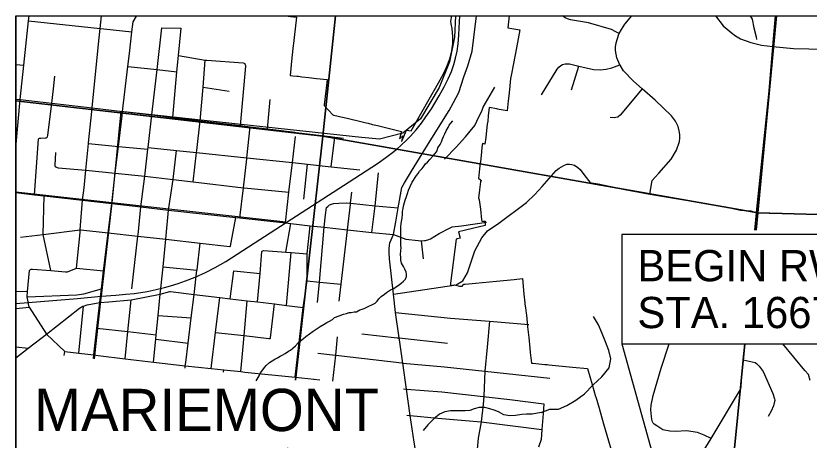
# Model space of a CAD drawing. Extents: x 0 to 34, y 0 to 22.
# Drawn here: x 12.477 to 16.034, y 12.779 to 14.681 of the extents above; entities that cross this region are included whole.
import ezdxf

# ---------------------------------------------------------------- set-up
doc = ezdxf.new("R2010")
doc.units = 0
for name, color, linetype in [('GM_X_City_Street', 7, 'Continuous'), ('GM_X_County_Text', 7, 'Continuous'), ('GM_X_Interstate_Location', 7, 'Continuous'), ('GM_X_Interstate_Route', 7, 'Continuous'), ('GM_X_Section', 7, 'Continuous'), ('GM_X_State_Route', 7, 'Continuous'), ('GM_X_Unincorporated_Location', 7, 'Continuous'), ('SC_Scratch10', 7, 'Continuous'), ('SH_Data', 7, 'Continuous'), ('SH_Text', 7, 'Continuous')]:
    doc.layers.add(name, color=color, linetype=linetype)

msp = doc.modelspace()

# ---------------------------------------------------------------- linework, layer by layer
at = {"layer": 'GM_X_City_Street'}
for points in [[(13.6862, 14.6808), (13.7085, 14.6782), (13.7349, 14.6752), (13.725, 14.5846), (13.722, 14.5566), (13.7211, 14.5487), (13.715, 14.492), (13.7065, 14.4142), (13.7193, 14.4128), (13.7362, 14.4109), (13.7444, 14.4099), (13.7588, 14.4083), (13.7912, 14.4046), (13.8243, 14.4008), (13.8722, 14.3954), (13.868, 14.3565), (13.8599, 14.2818), (13.8596, 14.279), (13.8986, 14.2371), (13.9009, 14.2365), (13.9158, 14.233), (13.934, 14.2286), (13.9492, 14.225), (13.9687, 14.2203), (13.9866, 14.216), (14.0053, 14.2116), (14.024, 14.2071), (14.0417, 14.2029), (14.0476, 14.2014), (14.0478, 14.2014), (14.0571, 14.1992), (14.0762, 14.1946), (14.0985, 14.1893), (14.2067, 14.1633), (14.197, 14.1298), (14.2117, 14.1426), (14.2066, 14.1188), (14.2071, 14.1194), (14.229, 14.1687), (14.25, 14.1653), (14.3356, 14.3178), (14.3591, 14.3574), (14.3799, 14.3938), (14.3955, 14.4233), (14.4099, 14.4545), (14.4226, 14.4878), (14.4326, 14.5245), (14.436, 14.5554), (14.4358, 14.5869), (14.4328, 14.6248), (14.4294, 14.6453), (14.4269, 14.6578), (14.4324, 14.6808)], [(14.6891, 14.6808), (14.6891, 14.6805), (14.6837, 14.6271), (14.7096, 14.6224), (14.7374, 14.6175), (14.722, 14.5377), (14.7084, 14.4674), (14.6978, 14.4133), (14.6953, 14.4001), (14.6919, 14.3678), (14.6886, 14.3352), (14.6885, 14.3337), (14.6849, 14.2999), (14.6802, 14.2555), (14.6448, 14.2618), (14.639, 14.2629), (14.6339, 14.2638), (14.6, 14.2699), (14.5955, 14.2322), (14.5928, 14.2096), (14.5911, 14.1954), (14.5876, 14.1665), (14.584, 14.1363), (14.5804, 14.1064), (14.5748, 14.1073), (14.5739, 14.1075), (14.569, 14.1083), (14.5672, 14.0917), (14.565, 14.0713), (14.5599, 14.025), (14.5594, 14.0224), (14.5564, 13.9956), (14.5529, 13.9648), (14.5517, 13.9539), (14.5612, 13.9456), (14.5656, 13.9417), (14.5605, 13.9403), (14.5601, 13.9366), (14.5558, 13.9007), (14.5528, 13.8755), (14.5517, 13.866), (14.555, 13.8559), (14.5599, 13.8143), (14.5655, 13.7666), (14.5663, 13.76), (14.5811, 13.7614), (14.5815, 13.7535), (14.5821, 13.7416), (14.4938, 13.7205), (14.4879, 13.7191), (14.4622, 13.7131), (14.469, 13.6848), (14.4552, 13.6814), (14.4509, 13.6803), (14.4265, 13.4831), (14.4257, 13.4722), (14.4445, 13.476), (14.467, 13.4695), (14.4779, 13.4688), (14.4859, 13.4784), (14.4913, 13.4789), (14.5387, 13.4834), (14.6328, 13.4924), (14.7119, 13.5), (14.7495, 13.5036), (14.7545, 13.4329), (14.7587, 13.3953), (14.7597, 13.3891), (14.7623, 13.3717), (14.7658, 13.3481), (14.7668, 13.3388), (14.7701, 13.3069), (14.772, 13.2877), (14.777, 13.2398), (14.782, 13.1917), (14.7839, 13.1726), (14.7889, 13.1244), (14.7958, 13.1238), (14.8088, 13.1225), (14.8221, 13.1213), (14.8352, 13.12), (14.8484, 13.1188), (14.8522, 13.1184), (14.8594, 13.1178), (14.867, 13.117), (14.9736, 13.1071), (15.0409, 13.1008), (15.0618, 13.0281), (15.077, 12.9753), (15.0775, 12.9739), (15.0923, 12.9222), (15.1126, 12.8519), (15.1489, 12.726)]]:
    msp.add_lwpolyline(points, dxfattribs=at)
at = {"layer": 'GM_X_County_Text'}
for p, q in [((12.9072, 13.8433), (12.4767, 13.8907)), ((12.9072, 13.8433), (12.8586, 13.425)), ((13.6878, 13.7556), (12.9072, 13.8433)), ((12.8578, 13.4176), (12.8282, 13.1445)), ((12.8586, 13.425), (12.8578, 13.4176))]:
    msp.add_line(p, q, dxfattribs=at)
for points in [[(12.4767, 13.3923), (12.7538, 13.4145), (12.8597, 13.424), (12.9248, 13.4298), (12.9704, 13.4336), (13.0072, 13.4373), (13.0365, 13.4409), (13.0651, 13.4458), (13.106, 13.4542), (13.1428, 13.463), (13.1699, 13.4705), (13.2041, 13.4811), (13.238, 13.4935), (13.2802, 13.5095), (13.3276, 13.531), (13.3707, 13.5533), (13.418, 13.5799), (13.5454, 13.6621), (13.6883, 13.7546), (13.9712, 13.9365), (14.0984, 14.0186), (14.1366, 14.0457), (14.1606, 14.0637), (14.1851, 14.0835), (14.2049, 14.1014), (14.2284, 14.1237), (14.2469, 14.1424), (14.2723, 14.1707), (14.2955, 14.2005), (14.3156, 14.2289), (14.3401, 14.2649), (14.3755, 14.3224), (14.3978, 14.3623), (14.415, 14.3987), (14.43, 14.4321), (14.4404, 14.4626), (14.4484, 14.4914), (14.4552, 14.5219), (14.4598, 14.5559), (14.4636, 14.5939), (14.4653, 14.6271), (14.4676, 14.6808)], [(14.4491, 14.6808), (14.4433, 14.5861), (14.4213, 14.4746), (14.3747, 14.3596), (14.2912, 14.2195), (14.212, 14.1553), (14.1072, 14.1276), (14.0266, 14.1354), (12.9474, 14.2518), (12.9072, 13.8433)]]:
    msp.add_lwpolyline(points, dxfattribs=at)
at = {"layer": 'GM_X_Interstate_Route'}
for p, q in [((13.1318, 14.6276), (13.2175, 14.6253)), ((12.4767, 14.4628), (12.5123, 14.4595)), ((14.9692, 14.3495), (15.0017, 14.4554)), ((13.3161, 14.3613), (13.4329, 14.3429)), ((13.6056, 14.1743), (13.6172, 14.3053)), ((13.8915, 14.0048), (13.9073, 14.1379)), ((13.7677, 13.859), (13.7841, 14.0161)), ((13.6872, 13.6216), (13.7098, 13.7503)), ((14.3056, 13.5925), (14.2965, 13.6731)), ((13.6898, 13.3831), (13.7109, 13.6197)), ((13.1368, 13.5567), (13.2888, 13.5406)), ((13.4385, 13.4133), (13.4537, 13.5375)), ((13.4537, 13.5375), (13.572, 13.5264)), ((14.1699, 13.4339), (14.4521, 13.4752)), ((12.4767, 13.4472), (12.5286, 13.4453)), ((12.7597, 13.1689), (12.7797, 13.3802)), ((12.4767, 13.3688), (12.5357, 13.3748)), ((14.1789, 13.3508), (14.4253, 13.3257)), ((13.1151, 13.3384), (13.2628, 13.3276)), ((13.1046, 13.232), (13.249, 13.214)), ((12.4767, 13.1971), (12.5325, 13.1914)), ((12.6936, 13.1585), (12.6957, 13.1766)), ((13.4082, 13.0838), (13.4095, 13.0942)), ((13.8145, 13.0492), (13.8149, 13.0523))]:
    msp.add_line(p, q, dxfattribs=at)
for points in [[(12.5334, 14.6581), (12.8551, 14.6242), (12.8706, 14.6226), (12.9971, 14.6092)], [(12.7494, 13.5494), (12.7645, 13.71), (12.7656, 13.722), (12.7763, 13.8542), (12.7834, 13.9108), (12.7908, 13.9891), (12.8028, 14.1083), (12.8032, 14.1119), (12.8175, 14.2527), (12.8191, 14.2684), (12.848, 14.5546), (12.8551, 14.6242), (12.8608, 14.6808)], [(15.1826, 14.6019), (15.1676, 14.6089), (15.1482, 14.6193), (15.0449, 14.6494), (14.964, 14.6637), (14.9511, 14.6681), (14.9407, 14.6727), (14.928, 14.6808)], [(15.3206, 13.8813), (15.3306, 13.9434), (15.3432, 13.9576), (15.3611, 13.9761), (15.416, 14.0393), (15.4391, 14.0783), (15.4523, 14.1175), (15.455, 14.1329), (15.4552, 14.1486), (15.4522, 14.1654), (15.4465, 14.1853), (15.4344, 14.2084), (15.4174, 14.2325), (15.3434, 14.3029), (15.2858, 14.3536), (15.247, 14.3876), (15.202, 14.4344), (15.1867, 14.4592), (15.1858, 14.4613), (15.1724, 14.4923), (15.1657, 14.5252), (15.1659, 14.5406), (15.169, 14.5601), (15.1806, 14.5985), (15.1826, 14.6019), (15.193, 14.6203), (15.2077, 14.6435), (15.2394, 14.6808)], [(15.6143, 14.6808), (15.6484, 14.6356), (15.6848, 14.6058), (15.7038, 14.5919), (15.7266, 14.5773), (15.7732, 14.5608), (15.8215, 14.5489), (15.8719, 14.5441), (15.9647, 14.5352), (16.3783, 14.5249), (16.6842, 14.5176), (16.868, 14.5096), (16.8831, 14.5068), (16.8911, 14.5037), (16.9017, 14.4989), (17.3349, 14.2554), (17.8284, 13.9835)], [(13.0699, 14.0906), (13.0867, 14.2368), (13.1101, 14.4399), (13.1318, 14.6276)], [(13.1802, 14.2256), (13.1993, 14.4304), (13.2061, 14.5035), (13.2175, 14.6253)], [(13.2061, 14.5035), (13.3261, 14.4827), (13.3335, 14.4821), (13.496, 14.4697), (13.5036, 14.4672)], [(13.2717, 13.9363), (13.2871, 14.0684), (13.2881, 14.0775), (13.3036, 14.2107), (13.3161, 14.3613), (13.3261, 14.4827)], [(12.9788, 14.4539), (13.1101, 14.4399), (13.1993, 14.4304)], [(13.4843, 14.1889), (13.5078, 14.4549), (13.5076, 14.4577), (13.507, 14.4604), (13.5054, 14.464), (13.5036, 14.4672)], [(14.8341, 14.3265), (14.9041, 14.4418), (14.9119, 14.4512), (14.9205, 14.4588), (14.9287, 14.4627), (14.9397, 14.4651), (14.9522, 14.466), (14.9594, 14.4654), (14.9843, 14.4594), (15.0017, 14.4554), (15.0674, 14.4405), (15.0969, 14.4389), (15.1236, 14.4412), (15.1503, 14.4474), (15.1858, 14.4613)], [(12.5603, 13.8792), (12.5777, 14.1279), (12.5798, 14.1309), (12.5829, 14.1324), (12.589, 14.1329), (12.6103, 14.1339), (12.6143, 14.1348), (12.617, 14.1369), (12.6186, 14.1391), (12.6197, 14.1443), (12.6374, 14.2899), (12.6452, 14.3539), (12.6521, 14.4101)], [(15.2858, 14.3536), (15.1871, 14.2365), (15.1801, 14.2299), (15.1768, 14.2275), (15.1738, 14.2264), (15.1671, 14.2249), (15.1605, 14.2245), (15.142, 14.2248)], [(12.4767, 14.3079), (12.4961, 14.3066), (12.6374, 14.2899), (12.8191, 14.2684), (12.9551, 14.2524), (13.0867, 14.2368), (13.1802, 14.2256), (13.3036, 14.2107), (13.4843, 14.1889), (13.527, 14.1838), (13.6056, 14.1743), (13.7274, 14.1596), (13.7335, 14.1588), (13.8865, 14.1404), (13.8884, 14.1402)], [(13.4816, 13.775), (13.4982, 13.9098), (13.5119, 14.0402), (13.5124, 14.0447), (13.527, 14.1838)], [(13.8884, 14.1402), (13.9073, 14.1379), (13.9462, 14.1332)], [(12.8028, 14.1083), (12.9367, 14.0954), (13.069, 14.0827), (13.0699, 14.0906), (13.1978, 14.0778), (13.2871, 14.0684), (13.5124, 14.0447), (13.7171, 14.0232), (13.7841, 14.0161), (13.8915, 14.0048), (14.0193, 13.9914)], [(12.6538, 14.068), (12.6508, 14.0112), (12.6512, 14.0091), (12.6522, 14.0074), (12.6556, 14.0044), (12.6618, 14.0013), (12.6665, 14), (12.7908, 13.9891)], [(12.9968, 13.4569), (13.0241, 13.6936), (13.0248, 13.6992), (13.0377, 13.825), (13.055, 13.9617), (13.069, 14.0827)], [(13.0943, 13.1289), (13.1046, 13.232), (13.1065, 13.2517), (13.1151, 13.3384), (13.1246, 13.433), (13.1271, 13.4588), (13.1368, 13.5567), (13.149, 13.6794), (13.161, 13.8105), (13.1817, 13.9469), (13.1978, 14.0778)], [(12.7908, 13.9891), (12.9226, 13.9754), (13.055, 13.9617), (13.1817, 13.9469), (13.2717, 13.9363), (13.4982, 13.9098), (13.501, 13.9094), (13.701, 13.891)], [(14.4521, 13.4752), (14.4812, 13.4936), (14.5025, 13.5296), (14.5348, 13.6277), (14.5671, 13.6855), (14.5912, 13.7169), (14.6427, 13.7515), (14.7674, 13.8439), (14.8043, 13.8798), (14.837, 13.9167), (14.8999, 13.9877), (14.9136, 13.9984), (14.9337, 14.0105), (14.9484, 14.016), (14.9592, 14.0168), (14.9708, 14.0151), (14.9816, 14.011), (14.9964, 14.001), (15.0069, 13.9922), (15.0283, 13.9636), (15.0505, 13.9357), (15.0549, 13.9324), (15.0587, 13.9318), (15.0882, 13.9281), (15.1456, 13.9154), (15.2077, 13.9033), (15.3206, 13.8813), (15.652, 13.8266), (15.7259, 13.8098), (15.7729, 13.8065), (15.7986, 13.798), (16.2004, 13.7879)], [(14.0738, 13.7105), (14.088, 13.83), (14.1033, 13.9778)], [(13.9263, 13.4018), (13.9353, 13.4778), (13.964, 13.7221), (13.9775, 13.8348), (13.9782, 13.8407), (13.9842, 13.8913)], [(12.6334, 13.5392), (12.5989, 13.7011), (12.6034, 13.874)], [(13.8693, 13.8227), (13.8759, 13.827), (13.8788, 13.8296), (13.8837, 13.8334), (13.8924, 13.8376), (13.9009, 13.8403), (13.9252, 13.8419), (13.9594, 13.8425), (13.9782, 13.8407), (14.088, 13.83), (14.1919, 13.8198)], [(13.8297, 13.396), (13.8391, 13.4879), (13.8597, 13.7336), (13.866, 13.7888), (13.8693, 13.8227)], [(13.4398, 13.6489), (13.4425, 13.6647), (13.4639, 13.7773)], [(13.7296, 13.0617), (13.7645, 13.3741), (13.783, 13.4938), (13.7829, 13.6138), (13.797, 13.7405)], [(14.1701, 13.701), (14.2253, 13.6801), (14.2814, 13.6736), (14.2965, 13.6731), (14.309, 13.6737), (14.3141, 13.6745), (14.3287, 13.6779), (14.337, 13.6816), (14.3747, 13.7051), (14.4216, 13.73), (14.4338, 13.7351), (14.4757, 13.7395)], [(12.4977, 13.6883), (12.5989, 13.7011), (12.7656, 13.722), (12.7674, 13.7222), (12.8909, 13.7087), (13.0241, 13.6936), (13.149, 13.6794), (13.3036, 13.6618), (13.4367, 13.6467), (13.4385, 13.6472), (13.4398, 13.6489)], [(13.2353, 13.1019), (13.2366, 13.113), (13.2383, 13.1267), (13.249, 13.214), (13.2628, 13.3276), (13.2757, 13.4328), (13.2888, 13.5406), (13.2891, 13.5429), (13.3036, 13.6618)], [(13.561, 13.3986), (13.572, 13.5264), (13.5804, 13.6246), (13.5818, 13.6267), (13.5839, 13.6283), (13.5889, 13.6297)], [(13.5889, 13.6297), (13.6872, 13.6216), (13.7109, 13.6197), (13.7829, 13.6138)], [(12.5286, 13.4453), (12.5381, 13.5396), (12.5392, 13.5417), (12.5417, 13.5437), (12.5457, 13.5455), (12.5512, 13.5463), (12.6334, 13.5392), (12.6994, 13.5335), (12.7078, 13.5333), (12.7494, 13.5494), (12.8703, 13.538)], [(13.783, 13.4938), (13.8391, 13.4879), (13.9353, 13.4778)], [(12.5273, 13.4218), (12.7508, 13.4311), (12.7821, 13.4356), (12.8606, 13.4571)], [(12.5357, 13.3748), (12.5273, 13.4218), (12.5286, 13.4453)], [(12.8533, 13.3962), (12.8933, 13.3996), (12.9933, 13.4084), (13.1246, 13.433), (13.1674, 13.4456), (13.17, 13.4455), (13.2757, 13.4328), (13.3909, 13.419), (13.4385, 13.4133), (13.5144, 13.4042), (13.561, 13.3986), (13.6368, 13.3895), (13.6898, 13.3831), (13.7645, 13.3741)], [(13.3528, 13.1), (13.3722, 13.2624), (13.3909, 13.419)], [(12.9662, 13.1442), (12.9787, 13.2656), (12.9933, 13.4084)], [(13.4851, 13.0865), (13.491, 13.1501), (13.5, 13.2476), (13.5144, 13.4042)], [(13.6116, 13.2346), (13.6168, 13.2353), (13.6181, 13.2363), (13.619, 13.2379), (13.6368, 13.3895)], [(12.5357, 13.3748), (12.6137, 13.2546), (12.6957, 13.1766), (12.7597, 13.1689), (12.826, 13.161), (12.846, 13.1586)], [(12.8399, 13.2808), (12.9787, 13.2656), (13.1065, 13.2517)], [(13.3722, 13.2624), (13.5, 13.2476), (13.6116, 13.2346)], [(13.8987, 13.0432), (13.911, 13.1598), (13.9197, 13.2427)], [(14.0279, 13.2557), (14.1862, 13.2383), (14.1954, 13.2373), (14.4125, 13.2135)], [(15.5947, 12.7871), (15.5639, 12.8023), (15.5345, 12.813), (15.4846, 12.8204), (15.4352, 12.8179), (15.4095, 12.8193), (15.3778, 12.8263), (15.3509, 12.8437), (15.3395, 12.8516), (15.3353, 12.8555), (15.3318, 12.8615), (15.3286, 12.8739), (15.3269, 12.8859), (15.3247, 12.9148), (15.3253, 12.9357), (15.3348, 12.9795), (15.3708, 13.1018), (15.4069, 13.2113)], [(13.8313, 13.1691), (13.8966, 13.1615), (13.911, 13.1598), (14.2083, 13.1251), (14.2117, 13.1248), (14.399, 13.1074)], [(12.846, 13.1586), (12.9662, 13.1442), (13.0943, 13.1289), (13.2366, 13.113), (13.3528, 13.1), (13.4095, 13.0942), (13.4851, 13.0865), (13.5039, 13.0846)], [(15.7393, 13.1398), (15.7917, 13.1274), (15.7987, 13.1223), (15.8097, 13.1103), (15.829, 13.0864), (15.872, 12.9883), (15.8795, 12.9645), (15.8805, 12.959), (15.8805, 12.9565), (15.8798, 12.9531), (15.8741, 12.9328), (15.8638, 12.9086), (15.8504, 12.8853)], [(13.5039, 13.0846), (13.7296, 13.0617), (13.8149, 13.0523), (13.8398, 13.0496)], [(14.2156, 13.0086), (14.2287, 13.0071), (14.3876, 12.9959)], [(14.2296, 12.8919), (14.2456, 12.8902), (14.3693, 12.8772)]]:
    msp.add_lwpolyline(points, dxfattribs=at)
at = {"layer": 'GM_X_Section'}
for points in [[(15.7706, 14.6808), (15.7788, 14.6659), (15.7871, 14.6278), (15.7963, 14.5875), (15.7978, 14.5753)], [(14.2733, 13.9648), (14.2806, 13.9751), (14.287, 13.9848), (14.2982, 13.9972), (14.3077, 14.0082), (14.3141, 14.0171), (14.3236, 14.0258), (14.3339, 14.0368), (14.3466, 14.0515), (14.3578, 14.0647), (14.3659, 14.0765), (14.3694, 14.0893), (14.3799, 14.1048), (14.3857, 14.1167), (14.3891, 14.1257), (14.395, 14.1407), (14.4, 14.1519), (14.4075, 14.1683), (14.4148, 14.1809), (14.4205, 14.1906), (14.4277, 14.2002), (14.4358, 14.2105)], [(13.5546, 13.0453), (13.5683, 13.0672), (13.5742, 13.0814), (13.5846, 13.0939), (13.5911, 13.1043), (13.5991, 13.1139), (13.614, 13.1269), (13.6257, 13.1348), (13.6389, 13.1426), (13.6498, 13.1483), (13.6623, 13.1561), (13.6716, 13.1603), (13.6848, 13.1673), (13.6996, 13.1774), (13.7089, 13.1831), (13.7191, 13.191), (13.7302, 13.2019), (13.7429, 13.2151), (13.7539, 13.2245), (13.7665, 13.2354), (13.7767, 13.2441), (13.8095, 13.2671), (13.8189, 13.2735), (13.8283, 13.2792), (13.8416, 13.2886), (13.8595, 13.2992), (13.8711, 13.3063), (13.8828, 13.3127), (13.8968, 13.3205), (13.9062, 13.3284), (13.927, 13.3359), (13.9456, 13.3443), (13.9594, 13.3475), (13.9717, 13.3508), (13.9808, 13.3512), (13.9938, 13.3537), (14.0038, 13.3548), (14.0201, 13.3633), (14.0293, 13.3667), (14.0393, 13.3693), (14.0502, 13.3749), (14.0595, 13.3791), (14.0727, 13.3862), (14.0874, 13.3939), (14.0968, 13.4019), (14.1041, 13.413), (14.1152, 13.4232), (14.1293, 13.434), (14.1394, 13.4412), (14.1574, 13.4526), (14.1713, 13.4596), (14.1845, 13.4674), (14.1955, 13.4761), (14.2049, 13.4833), (14.2151, 13.4912), (14.2246, 13.5015), (14.2281, 13.512), (14.2285, 13.5226), (14.2266, 13.5326), (14.2211, 13.5457), (14.2147, 13.5574), (14.2069, 13.5722), (14.2036, 13.5852), (14.2026, 13.5975), (14.2024, 13.6119), (14.2031, 13.6286), (14.2043, 13.6415), (14.204, 13.6521), (14.2036, 13.6613), (14.2039, 13.6704), (14.2036, 13.6993), (14.2033, 13.7107), (14.2038, 13.7236), (14.2035, 13.7373), (14.2047, 13.7487), (14.2067, 13.7592), (14.2096, 13.7743), (14.211, 13.7917), (14.2107, 13.8024), (14.2118, 13.8122), (14.2172, 13.8333), (14.2234, 13.8551), (14.2286, 13.8716), (14.2329, 13.8844), (14.2373, 13.9001), (14.2456, 13.9165), (14.2539, 13.9352), (14.2733, 13.9648)], [(14.8325, 12.9039), (14.8711, 12.9185), (14.9099, 12.9185), (14.948, 12.9352), (14.9883, 12.9588), (15.0272, 12.987), (15.0652, 13.0265), (15.1048, 13.0631), (15.1369, 13.1034), (15.1453, 13.1437), (15.1354, 13.1818), (15.1216, 13.2199), (15.1064, 13.2579), (15.0901, 13.296), (15.0676, 13.334)], [(14.8325, 12.9039), (14.7917, 12.8952), (14.7674, 12.8956), (14.7461, 12.8945), (14.718, 12.8905), (14.6914, 12.8887), (14.6649, 12.893), (14.6416, 12.9056), (14.622, 12.9136), (14.6024, 12.9201), (14.5798, 12.9258), (14.554, 12.9255), (14.5326, 12.9199), (14.512, 12.9127), (14.4922, 12.9107), (14.471, 12.9104), (14.4505, 12.9108), (14.4254, 12.9105), (14.4003, 12.9064), (14.3766, 12.8955), (14.3519, 12.8754), (14.3248, 12.8478), (14.3039, 12.8231)]]:
    msp.add_lwpolyline(points, dxfattribs=at)
at = {"layer": 'GM_X_State_Route'}
for p, q in [((13.0184, 14.6795), (13.0191, 14.6808)), ((15.7916, 13.721), (15.7986, 13.798))]:
    msp.add_line(p, q, dxfattribs=at)
for points in [[(12.4767, 14.0893), (12.4961, 14.3066), (12.5123, 14.4595), (12.5334, 14.6581), (12.5358, 14.6808)], [(12.9857, 14.5121), (12.9971, 14.6092), (13.0028, 14.6535), (13.0184, 14.6795)], [(14.3034, 14.0698), (14.3421, 14.133), (14.4196, 14.2568), (14.4401, 14.2929), (14.4637, 14.3372), (14.4856, 14.4082), (14.5039, 14.4565), (14.5234, 14.5222), (14.5317, 14.5957), (14.5427, 14.6808)], [(15.7986, 13.798), (15.7988, 13.8), (15.8548, 14.3453), (15.8719, 14.5441), (15.8836, 14.6808)], [(12.9528, 14.2328), (12.9551, 14.2524), (12.9788, 14.4539), (12.9857, 14.5121)], [(12.8242, 13.1449), (12.826, 13.161), (12.8399, 13.2808), (12.8533, 13.3962), (12.8606, 13.4571), (12.8703, 13.538), (12.8762, 13.5862), (12.8909, 13.7087), (12.9067, 13.84), (12.9226, 13.9754), (12.9367, 14.0954), (12.9528, 14.2328)], [(13.6855, 13.753), (13.701, 13.891), (13.7171, 14.0232), (13.7312, 14.1395)], [(14.1701, 13.701), (14.1815, 13.7578), (14.1919, 13.8198), (14.2072, 13.9116), (14.2198, 13.9318), (14.2511, 13.9844), (14.2992, 14.0629), (14.3034, 14.0698)], [(12.4767, 13.8885), (12.5603, 13.8792), (12.6034, 13.874), (12.7763, 13.8542), (12.9067, 13.84), (13.0377, 13.825), (13.161, 13.8105), (13.4639, 13.7773), (13.4816, 13.775), (13.6855, 13.753), (13.7098, 13.7503), (13.797, 13.7405), (13.8126, 13.7387)], [(13.8126, 13.7387), (13.8597, 13.7336), (13.964, 13.7221), (14.0738, 13.7105), (14.1701, 13.701)], [(14.1981, 13.2186), (14.1954, 13.2373), (14.1789, 13.3508), (14.1699, 13.4339), (14.1517, 13.5912), (14.1502, 13.62), (14.1502, 13.638), (14.1517, 13.6524), (14.1539, 13.6634), (14.1701, 13.701)], [(12.4767, 13.1481), (12.5325, 13.1914), (12.6137, 13.2546), (12.7625, 13.3703), (12.7764, 13.3791), (12.7797, 13.3802), (12.7962, 13.3855), (12.8533, 13.3962)], [(14.3211, 12.3802), (14.3198, 12.3886), (14.3146, 12.4235), (14.3109, 12.4486), (14.2971, 12.5409), (14.2948, 12.5565), (14.2798, 12.6573), (14.2641, 12.7628), (14.263, 12.7701), (14.2456, 12.8902), (14.2287, 13.0071), (14.2117, 13.1248), (14.1981, 13.2186)], [(15.5035, 12.3535), (15.4995, 12.3797), (15.4994, 12.3837), (15.4986, 12.4139), (15.5072, 12.4693), (15.5367, 12.6733), (15.5382, 12.6817), (15.5409, 12.6968), (15.5597, 12.7284), (15.5947, 12.7871), (15.7259, 13.0066), (15.7278, 13.0114), (15.7291, 13.0163), (15.731, 13.0463), (15.7393, 13.1398), (15.7456, 13.2113)], [(16.0394, 13.0469), (16.0316, 13.0729), (16.0152, 13.0922), (15.9167, 13.2113)]]:
    msp.add_lwpolyline(points, dxfattribs=at)
at = {"layer": 'GM_X_Unincorporated_Location'}
for points in [[(13.9108, 14.6808), (13.8537, 14.141), (12.4767, 14.3007)], [(15.8882, 14.6808), (15.804, 13.7979), (13.8537, 14.141), (13.9108, 14.6808)], [(17.9035, 14.6808), (17.8141, 13.7431), (15.804, 13.7979), (15.8882, 14.6808)], [(12.4767, 14.3007), (13.8537, 14.141), (13.7304, 13.048)], [(13.7304, 13.048), (13.8537, 14.141), (15.804, 13.7979), (15.7964, 13.721)], [(15.7964, 13.721), (15.804, 13.7979), (17.8141, 13.7431), (17.6139, 11.7322), (15.6206, 11.9442), (15.7456, 13.2113)], [(15.746, 13.2113), (15.6206, 11.9442), (13.6304, 12.1624), (13.6962, 12.7449)]]:
    msp.add_lwpolyline(points, dxfattribs=at)
at = {"layer": 'SC_Scratch10'}
msp.add_line((14.4757, 13.7395), (14.5877, 13.7569), dxfattribs=at)
for points in [[(14.3989, 14.0384), (14.4516, 14.0928), (14.4936, 14.1383), (14.5349, 14.1892), (14.5444, 14.2088), (14.5674, 14.2585), (14.573, 14.272), (14.6241, 14.3607)], [(14.4253, 13.3257), (14.6009, 13.3119), (14.777, 13.298)], [(14.6009, 13.3119), (14.5898, 13.196), (14.5795, 13.0881), (14.5758, 12.9765), (14.5738, 12.9577)], [(14.399, 13.1074), (14.5795, 13.0881), (14.8718, 13.0567)], [(14.3876, 12.9959), (14.6918, 12.9611), (14.8439, 12.9427)], [(14.5738, 12.9577), (14.5719, 12.9407), (14.5633, 12.8619), (14.5507, 12.7881)], [(14.8439, 12.9427), (14.8416, 12.899), (14.8355, 12.8266), (14.8324, 12.7819), (14.821, 12.7474)], [(14.3693, 12.8772), (14.5633, 12.8619), (14.8355, 12.8266)], [(14.5507, 12.7881), (14.5453, 12.7385), (14.5335, 12.6306), (14.5209, 12.515), (14.5144, 12.455), (14.5144, 12.453)]]:
    msp.add_lwpolyline(points, dxfattribs=at)
at = {"layer": 'SH_Data'}
for q in [(19.4767, 14.6808), (12.4767, 7.6808)]:
    msp.add_line((12.4767, 14.6808), q, dxfattribs=at)
at = {"layer": 'SH_Text'}
for p, q in [((12.4767, 14.6808), (19.4767, 14.6808)), ((12.4767, 7.6808), (12.4767, 14.6808)), ((15.1944, 13.2113), (15.6188, 11.6906))]:
    msp.add_line(p, q, dxfattribs=at)
msp.add_lwpolyline([(15.1944, 13.2113), (17.6446, 13.2113), (17.6446, 13.7013), (15.1944, 13.7013)], close=True, dxfattribs=at)

# ---------------------------------------------------------------- texts
at = {"layer": 'GM_X_Interstate_Location'}
msp.add_text('MARIEMONT', height=0.18939, rotation=0, dxfattribs=at).set_placement((12.558, 12.82))
at = {"layer": 'SH_Text'}
for s, p in [('BEGIN RW ACQUISITION', (15.2644, 13.4913)), ('STA. 1667+22.26', (15.2644, 13.2813))]:
    msp.add_text(s, height=0.14, dxfattribs=at).set_placement(p)

doc.saveas('drawing.dxf')
